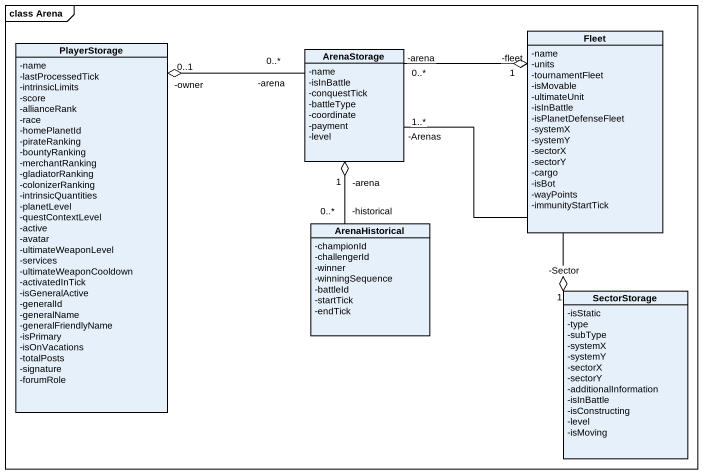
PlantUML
@startuml
mainframe class Arena
hide circle
hide empty members
skinparam classAttributeIconSize 0
class PlayerStorage {
  -name
  -lastProcessedTick
  -intrinsicLimits
  -score
  -allianceRank
  -race
  -homePlanetId
  -pirateRanking
  -bountyRanking
  -merchantRanking
  -gladiatorRanking
  -colonizerRanking
  -intrinsicQuantities
  -planetLevel
  -questContextLevel
  -active
  -avatar
  -ultimateWeaponLevel
  -services
  -ultimateWeaponCooldown
  -activatedInTick
  -isGeneralActive
  -generalId
  -generalName
  -generalFriendlyName
  -isPrimary
  -isOnVacations
  -totalPosts
  -signature
  -forumRole
}
class Fleet {
  -name
  -units
  -tournamentFleet
  -isMovable
  -ultimateUnit
  -isInBattle
  -isPlanetDefenseFleet
  -systemX
  -systemY
  -sectorX
  -sectorY
  -cargo
  -isBot
  -wayPoints
  -immunityStartTick
}
class ArenaStorage {
  -name
  -isInBattle
  -conquestTick
  -battleType
  -coordinate
  -payment
  -level
}
class ArenaHistorical {
  -championId
  -challengerId
  -winner
  -winningSequence
  -battleId
  -startTick
  -endTick
}
class SectorStorage {
  -isStatic
  -type
  -subType
  -systemX
  -systemY
  -sectorX
  -sectorY
  -additionalInformation
  -isInBattle
  -isConstructing
  -level
  -isMoving
}
PlayerStorage "-owner\n0..1" o-right- "-arena\n0..*" ArenaStorage
Fleet "-fleet\n1" o-left- "-arena\n0..*" ArenaStorage
ArenaStorage "-arena\n1" o-- "-historical\n0..*" ArenaHistorical
SectorStorage "-Sector\n1" o-up- "-Arenas\n1..*" ArenaStorage
@enduml
